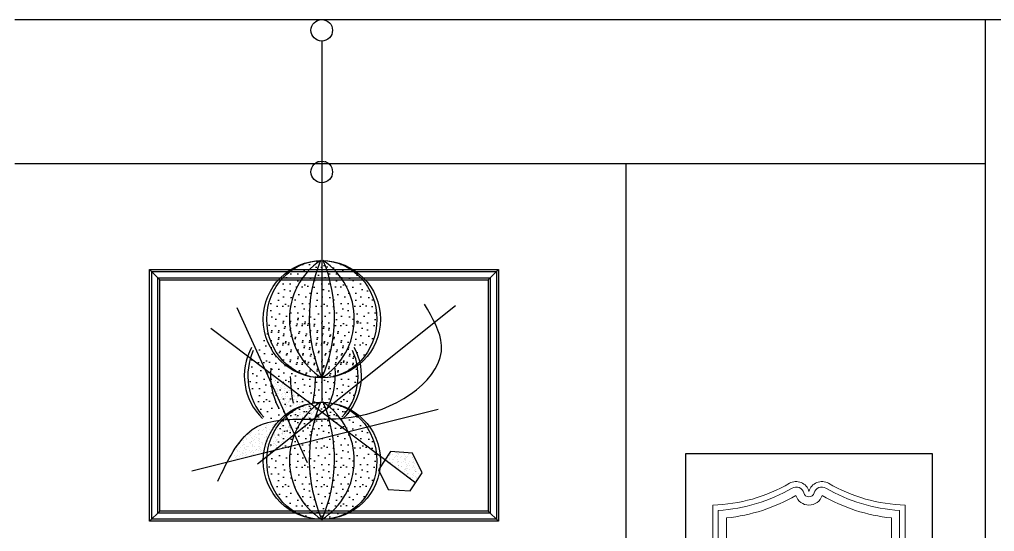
# Model space of a CAD drawing. Header units: millimetres. Extents: x -1666 to 220555, y -7114 to 28673.
# Drawn here: x 51007 to 53719, y 1888 to 3311 of the extents above; entities that cross this region are included whole.
import ezdxf

# ---------------------------------------------------------------- set-up
doc = ezdxf.new("R2010")
doc.units = ezdxf.units.MM
doc.header["$LTSCALE"] = 80
doc.layers.add('家具', color=7, linetype='Continuous')

# ---------------------------------------------------------------- blocks, each defined once
blk = doc.blocks.new('x')
at = {"layer": '家具'}
blk.add_lwpolyline([(0, 0), (900, 0), (900, 2129.7), (0, 2129.7)], close=True, dxfattribs=at)
at = {"layer": '家具', "color": 8, "lineweight": 9}
for points in [[(800, 1943.5, -0.124576), (521.1, 2022.8, 0.493369), (450, 1993.5, 0.493369), (378.9, 2022.8, -0.124576), (100, 1943.5), (100, 1043.2, -0.124576), (378.9, 964, 0.493369), (450, 993.2, 0.493369), (521.1, 964, -0.124576), (800, 1043.2)], [(780, 1924.4, -0.116505), (511.1, 2005.5, -0.000301), (511.1, 2005.5, 0.493369), (469.3, 1988.3, -0.765949), (430.7, 1988.3, 0.493482), (388.9, 2005.5, -0.116511), (120, 1924.4), (120, 1062.4, -0.116505), (388.9, 981.3, -0.000301), (388.9, 981.3, 0.493369), (430.7, 998.4, -0.765949), (469.3, 998.4, 0.493482), (511.1, 981.3, -0.116511), (780, 1062.4)], [(750, 1896.8, -0.104587), (497.7, 1978.6, -0.734724), (402.3, 1978.6, -0.104587), (150, 1896.8), (150, 1090, -0.104587), (402.3, 1008.2, -0.734724), (497.7, 1008.2, -0.104587), (750, 1090)], [(521.1, 892.5, 0.124576), (800, 813.2), (800, 200), (100, 200), (100, 813.2, 0.124576), (378.9, 892.5, -0.493369), (450, 863.2, -0.493369)], [(512.7, 874.3, 0.115753), (780, 794.1), (780, 220), (120, 220), (120, 794.1, 0.115753), (387.3, 874.3, -0.593446), (450, 828.2, -0.593446)], [(500.4, 846.8, 0.103367), (750, 766.5), (750, 250), (150, 250), (150, 766.5, 0.103367), (399.6, 846.8, -0.744724), (423.1, 814.9, 0.622695), (476.9, 814.9, -0.744724)]]:
    blk.add_lwpolyline(points, format="xyb", close=True, dxfattribs=at)

msp = doc.modelspace()

# ---------------------------------------------------------------- hatches: boundary and pattern name
h = msp.add_hatch()
h.set_pattern_fill('STIPPLE', color=4, scale=3, angle=45, style=0)
h.set_pattern_definition([(45, (1823425.59, -711895.715), (-53.8815367, 53.8815367), [0, -76.2]), (45, (1823441.76, -711877.395), (-53.8815367, 53.8815367), [0, -76.2]), (45, (1823420.204, -711875.24), (-53.8815367, 53.8815367), [0, -76.2]), (45, (1823423.44, -711854.765), (-53.8815367, 53.8815367), [0, -76.2]), (45, (1823406.195, -711865.54), (-53.8815367, 53.8815367), [0, -76.2]), (45, (1823397.574, -711848.3), (-53.8815367, 53.8815367), [0, -76.2]), (45, (1823380.33, -711846.14), (-53.8815367, 53.8815367), [0, -76.2]), (45, (1823398.65, -711829.98), (-53.8815367, 53.8815367), [0, -76.2]), (45, (1823409.43, -711814.89), (-53.8815367, 53.8815367), [0, -76.2]), (45, (1823428.825, -711821.36), (-53.8815367, 53.8815367), [0, -76.2]), (45, (1823440.68, -711811.66), (-53.8815367, 53.8815367), [0, -76.2]), (45, (1823460.08, -711831.06), (-53.8815367, 53.8815367), [0, -76.2]), (45, (1823456.84, -711847.22), (-53.8815367, 53.8815367), [0, -76.2]), (45, (1823438.52, -711859.075), (-53.8815367, 53.8815367), [0, -76.2]), (45, (1823438.52, -711839.68), (-53.8815367, 53.8815367), [0, -76.2]), (45, (1823419.13, -711839.68), (-53.8815367, 53.8815367), [0, -76.2]), (45, (1823471.93, -711847.22), (-53.8815367, 53.8815367), [0, -76.2])])
edge = h.paths.add_edge_path()
edge.add_ellipse((51848.191, 2477.621), major_axis=(0, -162.993), ratio=0.93977837, start_angle=0, end_angle=360)
h = msp.add_hatch()
h.set_pattern_fill('STIPPLE', color=4, scale=3, angle=45, style=0)
h.set_pattern_definition([(45, (1823372.94, -712053.01), (-53.8815367, 53.8815367), [0, -76.2]), (45, (1823389.1, -712034.69), (-53.8815367, 53.8815367), [0, -76.2]), (45, (1823367.55, -712032.534), (-53.8815367, 53.8815367), [0, -76.2]), (45, (1823370.78, -712012.06), (-53.8815367, 53.8815367), [0, -76.2]), (45, (1823353.54, -712022.835), (-53.8815367, 53.8815367), [0, -76.2]), (45, (1823344.92, -712005.59), (-53.8815367, 53.8815367), [0, -76.2]), (45, (1823327.676, -712003.44), (-53.8815367, 53.8815367), [0, -76.2]), (45, (1823345.996, -711987.27), (-53.8815367, 53.8815367), [0, -76.2]), (45, (1823356.77, -711972.19), (-53.8815367, 53.8815367), [0, -76.2]), (45, (1823376.17, -711978.65), (-53.8815367, 53.8815367), [0, -76.2]), (45, (1823388.02, -711968.954), (-53.8815367, 53.8815367), [0, -76.2]), (45, (1823407.42, -711988.35), (-53.8815367, 53.8815367), [0, -76.2]), (45, (1823404.19, -712004.516), (-53.8815367, 53.8815367), [0, -76.2]), (45, (1823385.87, -712016.37), (-53.8815367, 53.8815367), [0, -76.2]), (45, (1823385.87, -711996.97), (-53.8815367, 53.8815367), [0, -76.2]), (45, (1823366.47, -711996.97), (-53.8815367, 53.8815367), [0, -76.2]), (45, (1823419.275, -712004.516), (-53.8815367, 53.8815367), [0, -76.2])])
edge = h.paths.add_edge_path()
edge.add_ellipse((51795.535, 2320.327), major_axis=(0, -162.993), ratio=0.93977837, start_angle=0, end_angle=360)
h = msp.add_hatch()
h.set_pattern_fill('STIPPLE', color=4, scale=3, angle=45, style=0)
h.set_pattern_definition([(45, (1823425.59, -712289.436), (-53.8815367, 53.8815367), [0, -76.2]), (45, (1823441.76, -712271.12), (-53.8815367, 53.8815367), [0, -76.2]), (45, (1823420.204, -712268.96), (-53.8815367, 53.8815367), [0, -76.2]), (45, (1823423.44, -712248.486), (-53.8815367, 53.8815367), [0, -76.2]), (45, (1823406.195, -712259.26), (-53.8815367, 53.8815367), [0, -76.2]), (45, (1823397.574, -712242.02), (-53.8815367, 53.8815367), [0, -76.2]), (45, (1823380.33, -712239.865), (-53.8815367, 53.8815367), [0, -76.2]), (45, (1823398.65, -712223.7), (-53.8815367, 53.8815367), [0, -76.2]), (45, (1823409.43, -712208.61), (-53.8815367, 53.8815367), [0, -76.2]), (45, (1823428.825, -712215.08), (-53.8815367, 53.8815367), [0, -76.2]), (45, (1823440.68, -712205.38), (-53.8815367, 53.8815367), [0, -76.2]), (45, (1823460.08, -712224.78), (-53.8815367, 53.8815367), [0, -76.2]), (45, (1823456.84, -712240.94), (-53.8815367, 53.8815367), [0, -76.2]), (45, (1823438.52, -712252.8), (-53.8815367, 53.8815367), [0, -76.2]), (45, (1823438.52, -712233.4), (-53.8815367, 53.8815367), [0, -76.2]), (45, (1823419.13, -712233.4), (-53.8815367, 53.8815367), [0, -76.2]), (45, (1823471.93, -712240.94), (-53.8815367, 53.8815367), [0, -76.2])])
edge = h.paths.add_edge_path()
edge.add_ellipse((51848.191, 2083.9), major_axis=(0, -162.993), ratio=0.93977837, start_angle=0, end_angle=360)

# ---------------------------------------------------------------- linework, layer by layer
at = {"color": 41, "true_color": 0xf4ee51}
for p, q in [((50994.175, 3310.94), (52694.175, 3310.94)), ((52694.175, 3310.94), (53694.175, 3310.94)), ((53694.175, 475.94), (53694.175, 3310.94)), ((53694.175, 3310.94), (56984.175, 3310.94)), ((50994.175, 2910.94), (53694.175, 2910.94)), ((52694.175, 475.94), (52694.175, 2910.94))]:
    msp.add_line(p, q, dxfattribs=at)
at = {"color": 8}
for p, q in [((51837.556, 3310.94), (51837.556, 3309.124)), ((51857.556, 3310.94), (51857.556, 3309.322)), ((51837.556, 2917.219), (51837.556, 2915.402)), ((51857.556, 2917.219), (51857.556, 2915.601)), ((51369.175, 2615.745), (52339.175, 2615.745)), ((51369.175, 1915.94), (51369.175, 2615.745)), ((51397.729, 2587.192), (51369.175, 2615.745)), ((51374.886, 2610.034), (52333.464, 2610.034)), ((51374.886, 1921.651), (51374.886, 2610.034)), ((52310.621, 2587.192), (52339.175, 2615.745)), ((52333.464, 2610.034), (52333.464, 1921.651)), ((52339.175, 2615.745), (52339.175, 1915.94)), ((51392.018, 1938.783), (51392.018, 2592.902)), ((51392.018, 2592.902), (52316.332, 2592.902)), ((51397.729, 1944.494), (51397.729, 2587.192)), ((51397.729, 2587.192), (52310.621, 2587.192)), ((52310.621, 2587.192), (52310.621, 1944.494)), ((52316.332, 2592.902), (52316.332, 1938.783)), ((51611.348, 2510.252), (51807.654, 2079.85)), ((52219.418, 2515.034), (51668.803, 2075.068)), ((51539.529, 2452.865), (52109.295, 2022.463)), ((51692.721, 2334.26), (51692.721, 2334.26)), ((51693.604, 2333.775), (51693.604, 2333.775)), ((51701.13, 2322.976), (51701.13, 2322.976)), ((51701.663, 2327.434), (51701.663, 2327.434)), ((51703.355, 2324.2), (51703.355, 2324.2)), ((51709.589, 2317.105), (51709.589, 2317.105)), ((51714.22, 2314.502), (51714.22, 2314.502)), ((51716.461, 2305.751), (51716.461, 2305.751)), ((51716.521, 2318.114), (51716.521, 2318.114)), ((51717.907, 2307.33), (51717.907, 2307.33)), ((51718.063, 2306.061), (51718.063, 2306.061)), ((51719.311, 2306.98), (51719.311, 2306.98)), ((51708.648, 2297.225), (51708.648, 2297.225)), ((51710.423, 2293.969), (51710.423, 2293.969)), ((51714.268, 2287.826), (51714.268, 2287.826)), ((51716.569, 2291.438), (51716.569, 2291.438)), ((51718.349, 2283.639), (51718.349, 2283.639)), ((51720.227, 2300.016), (51720.227, 2300.016)), ((51720.814, 2295.557), (51720.814, 2295.557)), ((51722.346, 2283.922), (51722.346, 2283.922)), ((51723.979, 2280.001), (51723.979, 2280.001)), ((51724.854, 2304.442), (51724.854, 2304.442)), ((51725.426, 2281.579), (51725.426, 2281.579)), ((51726.928, 2294.508), (51726.928, 2294.508)), ((51732.254, 2289.032), (51732.254, 2289.032)), ((51734.854, 2284.178), (51734.854, 2284.178)), ((51735.718, 2294.744), (51735.718, 2294.744)), ((51738.02, 2298.356), (51738.02, 2298.356)), ((51740.067, 2297.558), (51740.067, 2297.558)), ((51741.514, 2299.137), (51741.514, 2299.137)), ((51743.433, 2295.048), (51743.433, 2295.048)), ((51743.485, 2291.82), (51743.485, 2291.82)), ((51744.402, 2284.856), (51744.402, 2284.856)), ((51744.989, 2280.397), (51744.989, 2280.397)), ((51746.353, 2284.685), (51746.353, 2284.685)), ((51751.36, 2284.718), (51751.36, 2284.718)), ((51755.861, 2280.838), (51755.861, 2280.838)), ((51759.518, 2278.599), (51759.518, 2278.599)), ((51723.263, 2276.958), (51723.263, 2276.958)), ((51723.85, 2272.499), (51723.85, 2272.499)), ((51724.902, 2277.766), (51724.902, 2277.766)), ((51725.382, 2260.864), (51725.382, 2260.864)), ((51726.823, 2272.595), (51726.823, 2272.595)), ((51731.497, 2254.25), (51731.497, 2254.25)), ((51732.944, 2255.829), (51732.944, 2255.829)), ((51735.688, 2261.042), (51735.688, 2261.042)), ((51735.767, 2268.068), (51735.767, 2268.068)), ((51738.068, 2271.68), (51738.068, 2271.68)), ((51739.773, 2263.281), (51739.773, 2263.281)), ((51743.328, 2273.135), (51743.328, 2273.135)), ((51746.401, 2258.009), (51746.401, 2258.009)), ((51746.521, 2268.762), (51746.521, 2268.762)), ((51747.438, 2261.798), (51747.438, 2261.798)), ((51747.585, 2271.807), (51747.585, 2271.807)), ((51748.025, 2257.339), (51748.025, 2257.339)), ((51749.032, 2273.386), (51749.032, 2273.386)), ((51752.193, 2261.582), (51752.193, 2261.582)), ((51757.217, 2274.986), (51757.217, 2274.986)), ((51759.567, 2251.923), (51759.567, 2251.923)), ((51759.833, 2273.675), (51759.833, 2273.675)), ((51760.119, 2251.252), (51760.119, 2251.252)), ((51763.379, 2255.088), (51763.379, 2255.088)), ((51767.66, 2276.66), (51767.66, 2276.66)), ((51767.851, 2264.927), (51767.851, 2264.927)), ((51768.577, 2269.696), (51768.577, 2269.696)), ((51768.698, 2262.122), (51768.698, 2262.122)), ((51769.164, 2265.237), (51769.164, 2265.237)), ((51770.695, 2253.602), (51770.695, 2253.602)), ((51771.192, 2263.614), (51771.192, 2263.614)), ((51772.638, 2265.193), (51772.638, 2265.193)), ((51776.625, 2251.792), (51776.625, 2251.792)), ((51778.716, 2255.229), (51778.716, 2255.229)), ((51781.017, 2258.841), (51781.017, 2258.841)), ((51785.204, 2262.661), (51785.204, 2262.661)), ((51791.835, 2261.5), (51791.835, 2261.5)), ((51792.751, 2254.536), (51792.751, 2254.536)), ((51793.13, 2252.331), (51793.13, 2252.331)), ((51794.798, 2255.42), (51794.798, 2255.42)), ((51796.245, 2256.999), (51796.245, 2256.999)), ((51486.861, 2055.939), (52171.538, 2228.099)), ((51735.583, 2239.13), (51735.583, 2239.13)), ((51735.815, 2241.392), (51735.815, 2241.392)), ((51738.117, 2245.005), (51738.117, 2245.005)), ((51740.462, 2230.078), (51740.462, 2230.078)), ((51743.614, 2250.713), (51743.614, 2250.713)), ((51744.448, 2227.577), (51744.448, 2227.577)), ((51746.45, 2231.333), (51746.45, 2231.333)), ((51747.291, 2237.531), (51747.291, 2237.531)), ((51749.556, 2245.704), (51749.556, 2245.704)), ((51750.473, 2238.74), (51750.473, 2238.74)), ((51751.06, 2234.281), (51751.06, 2234.281)), ((51752.088, 2239.669), (51752.088, 2239.669)), ((51755.103, 2246.057), (51755.103, 2246.057)), ((51756.55, 2247.635), (51756.55, 2247.635)), ((51757.266, 2248.31), (51757.266, 2248.31)), ((51759.615, 2225.247), (51759.615, 2225.247)), ((51760.953, 2228.116), (51760.953, 2228.116)), ((51767.9, 2238.251), (51767.9, 2238.251)), ((51768.593, 2240.209), (51768.593, 2240.209)), ((51770.897, 2229.337), (51770.897, 2229.337)), ((51771.612, 2246.638), (51771.612, 2246.638)), ((51772.199, 2242.179), (51772.199, 2242.179)), ((51773.731, 2230.544), (51773.731, 2230.544)), ((51777.458, 2228.656), (51777.458, 2228.656)), ((51778.71, 2237.863), (51778.71, 2237.863)), ((51778.764, 2228.553), (51778.764, 2228.553)), ((51780.157, 2239.442), (51780.157, 2239.442)), ((51781.066, 2232.165), (51781.066, 2232.165)), ((51785.099, 2240.749), (51785.099, 2240.749)), ((51786.986, 2246.894), (51786.986, 2246.894)), ((51789.35, 2245.169), (51789.35, 2245.169)), ((51793.338, 2250.077), (51793.338, 2250.077)), ((51793.964, 2229.195), (51793.964, 2229.195)), ((51794.87, 2238.442), (51794.87, 2238.442)), ((51795.787, 2231.478), (51795.787, 2231.478)), ((51796.374, 2227.019), (51796.374, 2227.019)), ((51800.215, 2235.471), (51800.215, 2235.471)), ((51801.604, 2241.288), (51801.604, 2241.288)), ((51802.316, 2229.67), (51802.316, 2229.67)), ((51802.516, 2239.083), (51802.516, 2239.083)), ((51803.763, 2231.249), (51803.763, 2231.249)), ((51810.469, 2229.735), (51810.469, 2229.735)), ((51810.592, 2238.701), (51810.592, 2238.701)), ((51810.849, 2225.411), (51810.849, 2225.411)), ((51816.926, 2239.376), (51816.926, 2239.376)), ((51817.513, 2234.917), (51817.513, 2234.917)), ((51818.109, 2241.828), (51818.109, 2241.828)), ((51826.974, 2230.275), (51826.974, 2230.275)), ((51841.101, 2224.216), (51841.101, 2224.216)), ((51752.374, 2217.247), (51752.374, 2217.247)), ((51752.592, 2222.646), (51752.592, 2222.646)), ((51753.509, 2215.682), (51753.509, 2215.682)), ((51754.096, 2211.223), (51754.096, 2211.223)), ((51754.809, 2211.78), (51754.809, 2211.78)), ((51755.628, 2199.588), (51755.628, 2199.588)), ((51757.314, 2221.635), (51757.314, 2221.635)), ((51760.848, 2206.204), (51760.848, 2206.204)), ((51762.622, 2220.306), (51762.622, 2220.306)), ((51764.068, 2221.885), (51764.068, 2221.885)), ((51767.948, 2211.575), (51767.948, 2211.575)), ((51768.879, 2217.786), (51768.879, 2217.786)), ((51774.648, 2223.58), (51774.648, 2223.58)), ((51775.235, 2219.121), (51775.235, 2219.121)), ((51776.767, 2207.486), (51776.767, 2207.486)), ((51777.353, 2206.743), (51777.353, 2206.743)), ((51777.684, 2200.522), (51777.684, 2200.522)), ((51778.415, 2203.587), (51778.415, 2203.587)), ((51778.813, 2201.877), (51778.813, 2201.877)), ((51781.114, 2205.489), (51781.114, 2205.489)), ((51785.385, 2218.326), (51785.385, 2218.326)), ((51786.228, 2212.113), (51786.228, 2212.113)), ((51787.675, 2213.691), (51787.675, 2213.691)), ((51789.399, 2218.493), (51789.399, 2218.493)), ((51793.858, 2207.283), (51793.858, 2207.283)), ((51794.504, 2221.144), (51794.504, 2221.144)), ((51797.906, 2215.384), (51797.906, 2215.384)), ((51798.823, 2208.42), (51798.823, 2208.42)), ((51799.41, 2203.961), (51799.41, 2203.961)), ((51800.263, 2208.795), (51800.263, 2208.795)), ((51801.89, 2218.866), (51801.89, 2218.866)), ((51802.564, 2212.407), (51802.564, 2212.407)), ((51809.835, 2203.919), (51809.835, 2203.919)), ((51810.364, 2207.822), (51810.364, 2207.822)), ((51811.281, 2205.498), (51811.281, 2205.498)), ((51818.11, 2212.95), (51818.11, 2212.95)), ((51818.395, 2219.405), (51818.395, 2219.405)), ((51819.045, 2223.282), (51819.045, 2223.282)), ((51819.962, 2216.318), (51819.962, 2216.318)), ((51820.549, 2211.859), (51820.549, 2211.859)), ((51821.713, 2215.713), (51821.713, 2215.713)), ((51822.08, 2200.224), (51822.08, 2200.224)), ((51824.015, 2219.325), (51824.015, 2219.325)), ((51825.923, 2221.476), (51825.923, 2221.476)), ((51826.869, 2208.362), (51826.869, 2208.362)), ((51827.37, 2223.055), (51827.37, 2223.055)), ((51834.9, 2219.945), (51834.9, 2219.945)), ((51841.688, 2219.757), (51841.688, 2219.757)), ((51843.164, 2222.631), (51843.164, 2222.631)), ((51669.54, 2179.632), (51669.54, 2179.632)), ((51670.576, 2169.5), (51670.576, 2169.5)), ((51673.863, 2170.898), (51673.863, 2170.898)), ((51678.608, 2181.083), (51678.608, 2181.083)), ((51682.147, 2183.902), (51682.147, 2183.902)), ((51687.081, 2170.04), (51687.081, 2170.04)), ((51690.679, 2187.53), (51690.679, 2187.53)), ((51690.75, 2175.828), (51690.75, 2175.828)), ((51692.197, 2177.406), (51692.197, 2177.406)), ((51692.211, 2175.895), (51692.211, 2175.895)), ((51693.012, 2174.204), (51693.012, 2174.204)), ((51695.113, 2181.623), (51695.113, 2181.623)), ((51695.313, 2177.816), (51695.313, 2177.816)), ((51699.026, 2184.859), (51699.026, 2184.859)), ((51703.587, 2170.579), (51703.587, 2170.579)), ((51703.598, 2190.821), (51703.598, 2190.821)), ((51711.618, 2182.162), (51711.618, 2182.162)), ((51713.35, 2183.792), (51713.35, 2183.792)), ((51714.266, 2176.828), (51714.266, 2176.828)), ((51714.462, 2181.122), (51714.462, 2181.122)), ((51714.853, 2172.37), (51714.853, 2172.37)), ((51716.763, 2184.735), (51716.763, 2184.735)), ((51720.092, 2171.119), (51720.092, 2171.119)), ((51720.197, 2193.032), (51720.197, 2193.032)), ((51722.633, 2176.665), (51722.633, 2176.665)), ((51725.096, 2171.063), (51725.096, 2171.063)), ((51728.123, 2182.702), (51728.123, 2182.702)), ((51730.445, 2185.191), (51730.445, 2185.191)), ((51731.892, 2186.77), (51731.892, 2186.77)), ((51734.489, 2191.69), (51734.489, 2191.69)), ((51735.406, 2184.726), (51735.406, 2184.726)), ((51735.912, 2188.04), (51735.912, 2188.04)), ((51735.993, 2180.268), (51735.993, 2180.268)), ((51736.597, 2171.659), (51736.597, 2171.659)), ((51736.702, 2193.571), (51736.702, 2193.571)), ((51738.214, 2191.653), (51738.214, 2191.653)), ((51738.721, 2194.223), (51738.721, 2194.223)), ((51744.629, 2183.242), (51744.629, 2183.242)), ((51746.547, 2177.981), (51746.547, 2177.981)), ((51753.102, 2172.198), (51753.102, 2172.198)), ((51753.208, 2194.111), (51753.208, 2194.111)), ((51754.052, 2176.998), (51754.052, 2176.998)), ((51755.498, 2178.577), (51755.498, 2178.577)), ((51757.132, 2188.165), (51757.132, 2188.165)), ((51758.663, 2176.53), (51758.663, 2176.53)), ((51759.58, 2169.566), (51759.58, 2169.566)), ((51759.712, 2171.895), (51759.712, 2171.895)), ((51629.71, 2145.237), (51629.71, 2145.237)), ((51634.967, 2148.906), (51634.967, 2148.906)), ((51636.414, 2150.485), (51636.414, 2150.485)), ((51637.852, 2145.999), (51637.852, 2145.999)), ((51639.295, 2143.39), (51639.295, 2143.39)), ((51643.243, 2157.938), (51643.243, 2157.938)), ((51646.431, 2156.868), (51646.431, 2156.868)), ((51649.933, 2160.099), (51649.933, 2160.099)), ((51650.111, 2160.368), (51650.111, 2160.368)), ((51650.849, 2153.135), (51650.849, 2153.135)), ((51651.056, 2166.464), (51651.056, 2166.464)), ((51651.436, 2148.676), (51651.436, 2148.676)), ((51652.412, 2163.98), (51652.412, 2163.98)), ((51652.502, 2168.043), (51652.502, 2168.043)), ((51654.071, 2168.961), (51654.071, 2168.961)), ((51654.357, 2146.538), (51654.357, 2146.538)), ((51660.021, 2142.292), (51660.021, 2142.292)), ((51660.745, 2150.308), (51660.745, 2150.308)), ((51662.936, 2157.407), (51662.936, 2157.407)), ((51666.85, 2149.744), (51666.85, 2149.744)), ((51670.862, 2147.078), (51670.862, 2147.078)), ((51671.072, 2167.997), (51671.072, 2167.997)), ((51671.561, 2167.286), (51671.561, 2167.286)), ((51671.988, 2161.033), (51671.988, 2161.033)), ((51672.575, 2156.574), (51672.575, 2156.574)), ((51673.911, 2144.222), (51673.911, 2144.222)), ((51674.107, 2144.939), (51674.107, 2144.939)), ((51674.662, 2158.27), (51674.662, 2158.27)), ((51676.109, 2159.849), (51676.109, 2159.849)), ((51679.441, 2157.947), (51679.441, 2157.947)), ((51682.196, 2157.226), (51682.196, 2157.226)), ((51682.938, 2167.302), (51682.938, 2167.302)), ((51687.367, 2147.617), (51687.367, 2147.617)), ((51693.06, 2147.528), (51693.06, 2147.528)), ((51693.127, 2168.931), (51693.127, 2168.931)), ((51693.714, 2164.472), (51693.714, 2164.472)), ((51695.246, 2152.837), (51695.246, 2152.837)), ((51695.361, 2151.14), (51695.361, 2151.14)), ((51695.946, 2158.487), (51695.946, 2158.487)), ((51696.163, 2145.873), (51696.163, 2145.873)), ((51698.269, 2150.077), (51698.269, 2150.077)), ((51699.715, 2151.656), (51699.715, 2151.656)), ((51703.646, 2164.145), (51703.646, 2164.145)), ((51703.873, 2148.157), (51703.873, 2148.157)), ((51706.544, 2159.108), (51706.544, 2159.108)), ((51712.452, 2159.026), (51712.452, 2159.026)), ((51714.357, 2167.634), (51714.357, 2167.634)), ((51714.51, 2154.446), (51714.51, 2154.446)), ((51715.804, 2169.213), (51715.804, 2169.213)), ((51716.385, 2160.735), (51716.385, 2160.735)), ((51716.812, 2158.059), (51716.812, 2158.059)), ((51717.302, 2153.771), (51717.302, 2153.771)), ((51717.889, 2149.312), (51717.889, 2149.312)), ((51720.378, 2148.697), (51720.378, 2148.697)), ((51723.322, 2143.462), (51723.322, 2143.462)), ((51725.145, 2144.387), (51725.145, 2144.387)), ((51728.957, 2159.566), (51728.957, 2159.566)), ((51730.151, 2150.915), (51730.151, 2150.915)), ((51735.961, 2161.365), (51735.961, 2161.365)), ((51736.883, 2149.236), (51736.883, 2149.236)), ((51737.524, 2168.632), (51737.524, 2168.632)), ((51737.963, 2159.441), (51737.963, 2159.441)), ((51738.262, 2164.977), (51738.262, 2164.977)), ((51738.441, 2161.668), (51738.441, 2161.668)), ((51739.028, 2157.21), (51739.028, 2157.21)), ((51739.41, 2161.02), (51739.41, 2161.02)), ((51740.56, 2145.575), (51740.56, 2145.575)), ((51745.462, 2160.106), (51745.462, 2160.106)), ((51746.239, 2168.472), (51746.239, 2168.472)), ((51746.595, 2151.305), (51746.595, 2151.305)), ((51753.388, 2149.776), (51753.388, 2149.776)), ((51757.411, 2168.283), (51757.411, 2168.283)), ((51760.167, 2165.108), (51760.167, 2165.108)), ((51761.57, 2151.247), (51761.57, 2151.247)), ((51761.699, 2153.472), (51761.699, 2153.472)), ((51761.967, 2160.645), (51761.967, 2160.645)), ((51763.017, 2152.826), (51763.017, 2152.826)), ((51768.045, 2158.223), (51768.045, 2158.223)), ((51769.845, 2160.279), (51769.845, 2160.279)), ((51610.69, 2121.245), (51610.69, 2121.245)), ((51611.067, 2122.823), (51611.067, 2122.823)), ((51618.879, 2131.349), (51618.879, 2131.349)), ((51620.326, 2132.928), (51620.326, 2132.928)), ((51622.18, 2122.323), (51622.18, 2122.323)), ((51627.155, 2140.38), (51627.155, 2140.38)), ((51628.709, 2126.774), (51628.709, 2126.774)), ((51629.82, 2134.416), (51629.82, 2134.416)), ((51630.297, 2140.778), (51630.297, 2140.778)), ((51631.011, 2130.386), (51631.011, 2130.386)), ((51631.829, 2129.143), (51631.829, 2129.143)), ((51632.746, 2122.179), (51632.746, 2122.179)), ((51633.333, 2117.72), (51633.333, 2117.72)), ((51638.685, 2122.863), (51638.685, 2122.863)), ((51639.344, 2116.714), (51639.344, 2116.714)), ((51642.486, 2123.156), (51642.486, 2123.156)), ((51643.932, 2124.735), (51643.932, 2124.735)), ((51646.325, 2134.955), (51646.325, 2134.955)), ((51650.16, 2133.692), (51650.16, 2133.692)), ((51650.761, 2132.187), (51650.761, 2132.187)), ((51652.461, 2137.304), (51652.461, 2137.304)), ((51652.968, 2137.041), (51652.968, 2137.041)), ((51653.885, 2130.077), (51653.885, 2130.077)), ((51654.472, 2125.618), (51654.472, 2125.618)), ((51655.19, 2123.402), (51655.19, 2123.402)), ((51658.574, 2140.713), (51658.574, 2140.713)), ((51660.794, 2123.632), (51660.794, 2123.632)), ((51662.831, 2135.495), (51662.831, 2135.495)), ((51667.539, 2116.541), (51667.539, 2116.541)), ((51671.61, 2140.61), (51671.61, 2140.61)), ((51671.696, 2123.942), (51671.696, 2123.942)), ((51673.96, 2117.546), (51673.96, 2117.546)), ((51674.368, 2123.994), (51674.368, 2123.994)), ((51675.024, 2137.975), (51675.024, 2137.975)), ((51675.611, 2133.516), (51675.611, 2133.516)), ((51677.143, 2121.881), (51677.143, 2121.881)), ((51679.336, 2136.034), (51679.336, 2136.034)), ((51682.18, 2132.52), (51682.18, 2132.52)), ((51682.244, 2130.551), (51682.244, 2130.551)), ((51683.627, 2134.099), (51683.627, 2134.099)), ((51688.201, 2124.481), (51688.201, 2124.481)), ((51690.456, 2141.551), (51690.456, 2141.551)), ((51693.109, 2120.852), (51693.109, 2120.852)), ((51695.41, 2124.465), (51695.41, 2124.465)), ((51695.841, 2136.574), (51695.841, 2136.574)), ((51696.75, 2141.414), (51696.75, 2141.414)), ((51697.974, 2115.8), (51697.974, 2115.8)), ((51698.282, 2129.779), (51698.282, 2129.779)), ((51699.199, 2122.815), (51699.199, 2122.815)), ((51699.786, 2118.356), (51699.786, 2118.356)), ((51703.695, 2137.469), (51703.695, 2137.469)), ((51704.706, 2125.021), (51704.706, 2125.021)), ((51705.787, 2124.326), (51705.787, 2124.326)), ((51707.234, 2125.905), (51707.234, 2125.905)), ((51712.347, 2137.114), (51712.347, 2137.114)), ((51714.062, 2133.358), (51714.062, 2133.358)), ((51714.559, 2127.77), (51714.559, 2127.77)), ((51716.86, 2131.383), (51716.86, 2131.383)), ((51719.421, 2137.677), (51719.421, 2137.677)), ((51720.338, 2130.713), (51720.338, 2130.713)), ((51720.925, 2126.254), (51720.925, 2126.254)), ((51721.211, 2125.561), (51721.211, 2125.561)), ((51721.875, 2141.884), (51721.875, 2141.884)), ((51728.852, 2137.653), (51728.852, 2137.653)), ((51736.009, 2134.689), (51736.009, 2134.689)), ((51738.311, 2138.301), (51738.311, 2138.301)), ((51741.477, 2138.611), (51741.477, 2138.611)), ((51742.064, 2134.152), (51742.064, 2134.152)), ((51745.357, 2138.193), (51745.357, 2138.193)), ((51592.587, 2090.29), (51592.587, 2090.29)), ((51605.569, 2099.871), (51605.569, 2099.871)), ((51607.308, 2093.18), (51607.308, 2093.18)), ((51609.609, 2096.792), (51609.609, 2096.792)), ((51610.309, 2088.041), (51610.309, 2088.041)), ((51611.607, 2114.281), (51611.607, 2114.281)), ((51611.756, 2089.62), (51611.756, 2089.62)), ((51612.194, 2109.823), (51612.194, 2109.823)), ((51613.601, 2111.454), (51613.601, 2111.454)), ((51613.726, 2098.187), (51613.726, 2098.187)), ((51614.434, 2088.318), (51614.434, 2088.318)), ((51614.643, 2091.223), (51614.643, 2091.223)), ((51617.893, 2109.796), (51617.893, 2109.796)), ((51618.585, 2097.073), (51618.585, 2097.073)), ((51622.075, 2100.41), (51622.075, 2100.41)), ((51626.397, 2105.599), (51626.397, 2105.599)), ((51627.844, 2107.177), (51627.844, 2107.177)), ((51628.758, 2100.098), (51628.758, 2100.098)), ((51630.106, 2111.993), (51630.106, 2111.993)), ((51631.059, 2103.71), (51631.059, 2103.71)), ((51634.673, 2114.63), (51634.673, 2114.63)), ((51634.865, 2106.085), (51634.865, 2106.085)), ((51635.782, 2099.121), (51635.782, 2099.121)), ((51636.369, 2094.663), (51636.369, 2094.663)), ((51638.58, 2100.95), (51638.58, 2100.95)), ((51646.611, 2112.533), (51646.611, 2112.533)), ((51650.004, 2097.405), (51650.004, 2097.405)), ((51650.208, 2107.016), (51650.208, 2107.016)), ((51651.451, 2098.984), (51651.451, 2098.984)), ((51652.509, 2110.628), (51652.509, 2110.628)), ((51655.085, 2101.489), (51655.085, 2101.489)), ((51656.004, 2113.983), (51656.004, 2113.983)), ((51656.921, 2107.019), (51656.921, 2107.019)), ((51657.508, 2102.56), (51657.508, 2102.56)), ((51658.279, 2106.436), (51658.279, 2106.436)), ((51663.117, 2113.072), (51663.117, 2113.072)), ((51666.092, 2114.962), (51666.092, 2114.962)), ((51671.658, 2113.934), (51671.658, 2113.934)), ((51678.06, 2114.917), (51678.06, 2114.917)), ((51678.647, 2110.458), (51678.647, 2110.458)), ((51679.622, 2113.612), (51679.622, 2113.612)), ((51691.145, 2108.348), (51691.145, 2108.348)), ((51696.127, 2114.152), (51696.127, 2114.152)), ((51703.743, 2110.793), (51703.743, 2110.793)), ((51712.633, 2114.691), (51712.633, 2114.691)), ((52039.395, 2109.523), (52005.568, 2058.845)), ((52034.993, 2091.478), (52034.993, 2091.478)), ((52035.085, 2098.477), (52035.085, 2098.477)), ((52036.555, 2098.164), (52036.555, 2098.164)), ((52038.857, 2101.776), (52038.857, 2101.776)), ((52100.197, 2105.566), (52039.395, 2109.523)), ((52043.572, 2102.347), (52043.572, 2102.347)), ((52047.19, 2088.104), (52047.19, 2088.104)), ((52051.498, 2092.017), (52051.498, 2092.017)), ((52053.418, 2096.235), (52053.418, 2096.235)), ((52054.864, 2097.813), (52054.864, 2097.813)), ((52056.224, 2106.375), (52056.224, 2106.375)), ((52057.756, 2094.74), (52057.756, 2094.74)), ((52058.006, 2105.082), (52058.006, 2105.082)), ((52060.077, 2102.887), (52060.077, 2102.887)), ((52061.693, 2105.266), (52061.693, 2105.266)), ((52068.003, 2092.557), (52068.003, 2092.557)), ((52068.64, 2095.022), (52068.64, 2095.022)), ((52076.582, 2103.426), (52076.582, 2103.426)), ((52077.024, 2088.041), (52077.024, 2088.041)), ((52078.471, 2089.62), (52078.471, 2089.62)), ((52078.895, 2102.638), (52078.895, 2102.638)), ((52079.812, 2095.673), (52079.812, 2095.673)), ((52080.399, 2091.215), (52080.399, 2091.215)), ((52081.806, 2088.936), (52081.806, 2088.936)), ((52084.508, 2093.097), (52084.508, 2093.097)), ((52085.3, 2097.072), (52085.3, 2097.072)), ((52090.09, 2101.941), (52090.09, 2101.941)), ((52093.087, 2103.966), (52093.087, 2103.966)), ((52093.112, 2105.598), (52093.112, 2105.598)), ((52127.171, 2050.932), (52100.197, 2105.566)), ((52100.951, 2103.571), (52100.951, 2103.571)), ((52100.955, 2092.242), (52100.955, 2092.242)), ((52101.014, 2093.636), (52101.014, 2093.636)), ((52101.538, 2099.113), (52101.538, 2099.113)), ((52103.256, 2095.855), (52103.256, 2095.855)), ((51593.504, 2083.325), (51593.504, 2083.325)), ((51597.929, 2087.778), (51597.929, 2087.778)), ((52036.617, 2086.842), (52036.617, 2086.842)), ((52037.329, 2078.677), (52037.329, 2078.677)), ((52037.534, 2079.878), (52037.534, 2079.878)), ((52038.776, 2080.256), (52038.776, 2080.256)), ((52043.467, 2080.435), (52043.467, 2080.435)), ((52045.605, 2087.709), (52045.605, 2087.709)), ((52052.331, 2068.881), (52052.331, 2068.881)), ((52058.054, 2078.406), (52058.054, 2078.406)), ((52058.673, 2087.776), (52058.673, 2087.776)), ((52059.26, 2083.317), (52059.26, 2083.317)), ((52059.972, 2080.974), (52059.972, 2080.974)), ((52060.355, 2082.018), (52060.355, 2082.018)), ((52060.791, 2071.682), (52060.791, 2071.682)), ((52060.936, 2070.484), (52060.936, 2070.484)), ((52061.708, 2064.718), (52061.708, 2064.718)), ((52062.383, 2072.063), (52062.383, 2072.063)), ((52068.689, 2068.347), (52068.689, 2068.347)), ((52068.837, 2069.421), (52068.837, 2069.421)), ((52069.211, 2079.515), (52069.211, 2079.515)), ((52076.477, 2081.514), (52076.477, 2081.514)), ((52079.504, 2085.324), (52079.504, 2085.324)), ((52081.854, 2062.261), (52081.854, 2062.261)), ((52081.93, 2079.58), (52081.93, 2079.58)), ((52082.847, 2072.616), (52082.847, 2072.616)), ((52083.434, 2068.157), (52083.434, 2068.157)), ((52084.542, 2062.291), (52084.542, 2062.291)), ((52085.342, 2069.961), (52085.342, 2069.961)), ((52085.989, 2063.869), (52085.989, 2063.869)), ((52090.139, 2075.265), (52090.139, 2075.265)), ((52092.818, 2071.322), (52092.818, 2071.322)), ((52092.982, 2082.053), (52092.982, 2082.053)), ((52100.63, 2079.848), (52100.63, 2079.848)), ((52101.003, 2065.567), (52101.003, 2065.567)), ((52101.847, 2070.5), (52101.847, 2070.5)), ((52102.077, 2081.427), (52102.077, 2081.427)), ((52103.069, 2087.478), (52103.069, 2087.478)), ((52103.305, 2069.179), (52103.305, 2069.179)), ((52103.986, 2080.513), (52103.986, 2080.513)), ((52104.573, 2076.055), (52104.573, 2076.055)), ((52106.105, 2064.42), (52106.105, 2064.42)), ((52109.488, 2082.593), (52109.488, 2082.593)), ((52111.589, 2082.183), (52111.589, 2082.183)), ((52116.424, 2063.128), (52116.424, 2063.128)), ((52005.568, 2058.845), (52032.542, 2004.212)), ((52062.295, 2060.259), (52062.295, 2060.259)), ((52076.73, 2053.765), (52076.73, 2053.765)), ((52076.763, 2059.091), (52076.763, 2059.091)), ((52079.553, 2058.648), (52079.553, 2058.648)), ((52084.966, 2056.522), (52084.966, 2056.522)), ((52085.237, 2048.048), (52085.237, 2048.048)), ((52085.883, 2049.558), (52085.883, 2049.558)), ((52086.47, 2045.099), (52086.47, 2045.099)), ((52090.187, 2048.589), (52090.187, 2048.589)), ((52092.06, 2036.54), (52092.06, 2036.54)), ((52093.268, 2059.631), (52093.268, 2059.631)), ((52093.343, 2000.255), (52127.171, 2050.932)), ((52093.507, 2038.119), (52093.507, 2038.119)), ((52094.102, 2036.495), (52094.102, 2036.495)), ((52100.336, 2045.571), (52100.336, 2045.571)), ((52101.052, 2038.891), (52101.052, 2038.891)), ((52101.742, 2048.588), (52101.742, 2048.588)), ((52103.353, 2042.503), (52103.353, 2042.503)), ((52107.022, 2057.456), (52107.022, 2057.456)), ((52107.609, 2052.997), (52107.609, 2052.997)), ((52108.149, 2054.097), (52108.149, 2054.097)), ((52109.141, 2041.362), (52109.141, 2041.362)), ((52109.595, 2055.676), (52109.595, 2055.676)), ((52109.774, 2060.17), (52109.774, 2060.17)), ((52110.058, 2034.398), (52110.058, 2034.398)), ((52110.607, 2037.035), (52110.607, 2037.035)), ((52111.638, 2055.507), (52111.638, 2055.507)), ((52118.247, 2049.127), (52118.247, 2049.127)), ((52122.502, 2045.809), (52122.502, 2045.809)), ((52124.803, 2049.421), (52124.803, 2049.421)), ((52110.645, 2029.939), (52110.645, 2029.939)), ((52111.686, 2028.831), (52111.686, 2028.831)), ((52032.542, 2004.212), (52093.343, 2000.255)), ((51397.729, 1944.494), (51369.175, 1915.94)), ((52316.332, 1938.783), (51392.018, 1938.783)), ((52310.621, 1944.494), (51397.729, 1944.494)), ((52310.621, 1944.494), (52339.175, 1915.94)), ((52339.175, 1915.94), (51369.175, 1915.94)), ((52333.464, 1921.651), (51374.886, 1921.651))]:
    msp.add_line(p, q, dxfattribs=at)
at = {"color": 4}
for p, q in [((51847.839, 3250.94), (51847.901, 2640.614)), ((51847.873, 2910.94), (51847.901, 2246.893)), ((51847.891, 2910.94), (51847.901, 2483.32))]:
    msp.add_line(p, q, dxfattribs=at)
for centre in [(51847.836, 3280.94), (51847.836, 2887.219)]:
    msp.add_circle(centre, 30, dxfattribs=at)
at = {"color": 2, "linetype": 'ByBlock'}
for centre in [(51848.191, 2477.621), (51848.191, 2083.9)]:
    msp.add_circle(centre, 162.986, dxfattribs=at)
at = {"color": 4}
for centre, start, end in [((51952.594, 2478.91), 123.824297, 237.563246), ((51743.787, 2478.91), 302.436754, 56.175703), ((51899.939, 2321.615), 174.211889, 207.454117), ((51691.131, 2321.615), 332.545883, 5.788111), ((51952.594, 2085.188), 123.824297, 237.563246), ((51743.787, 2085.188), 302.436754, 56.175703)]:
    msp.add_arc(centre, 194.65, start, end, dxfattribs=at)
at = {"color": 8}
for centre, radius, start, end in [((52231.317, 2482.357), 418.233, 157.774093, 203.643298), ((51465.064, 2482.357), 418.233, 336.356702, 22.225907), ((51947.326, 2469.541), 2.855, 0, 180), ((51947.326, 2469.541), 2.855, 180, 0), ((52178.662, 2325.063), 418.233, 180.90605, 191.094179), ((51412.408, 2325.063), 418.233, 348.905821, 359.09395), ((52231.317, 2088.636), 418.233, 157.774093, 203.643298), ((51465.064, 2088.636), 418.233, 336.356702, 22.225907)]:
    msp.add_arc(centre, radius, start, end, dxfattribs=at)
at = {"color": 2, "linetype": 'ByBlock'}
for start, end in [(151.148655, 226.493509), (313.506491, 28.851345)]:
    msp.add_arc((51795.535, 2320.327), 162.986, start, end, dxfattribs=at)
at = {"color": 4}
for centre in [(51848.191, 2477.621), (51848.191, 2083.9)]:
    msp.add_ellipse(centre, major_axis=(0, -162.993), ratio=0.93977837, dxfattribs=at)
for start_param, end_param in [(4.26412047, 5.49487454), (0.78831077, 2.01906484)]:
    msp.add_ellipse((51795.535, 2320.327), major_axis=(0, -162.993), ratio=0.93977837, start_param=start_param, end_param=end_param, dxfattribs=at)
at = {"color": 8}
msp.add_spline([(51558.681, 2027.245), (51654.44, 2170.712), (51951.292, 2208.97), (52181.114, 2405.042), (52133.234, 2519.816)], degree=3, dxfattribs=at)

# ---------------------------------------------------------------- block references
at = {"xscale": 0.7640592534006487, "yscale": 0.7640592534006487, "zscale": 0.7640592534006487}
msp.add_blockref('x', (52859.175, 475.94), dxfattribs=at)

doc.saveas('drawing.dxf')
